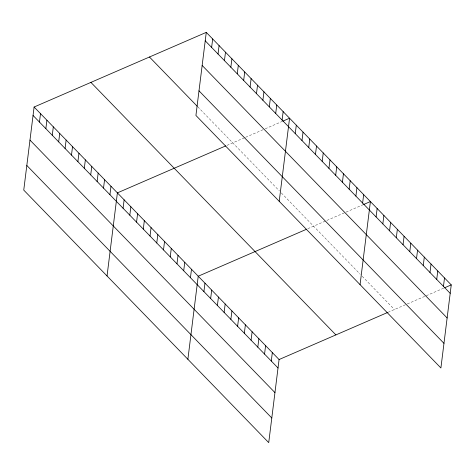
<?xml version="1.0" encoding="UTF-8"?>
<svg xmlns="http://www.w3.org/2000/svg" width="475" height="475" viewBox="0 0 475 475"><rect width="100%" height="100%" fill="white"/><g stroke="black" fill="none" stroke-linecap="round" stroke-linejoin="round"><path stroke-width="0.36" stroke-dasharray="2.38 1.78" d="M226.961 145.374L244.922 137.584M245.599 137.293L264.539 129.081M265.216 128.79L282.126 121.457M307.8 228.707L345.378 212.414M346.055 212.117L362.965 204.784M387.998 312.312L406.606 304.249M407.283 303.952L425.547 296.038M426.223 295.741L443.81 288.117M197.754 106.792L279.425 190.98M281.348 192.963L360.264 274.307M362.193 276.29L394.434 309.528"/><path stroke-width="0.71" d="M34.099 107.023L23.75 190.107L268.725 442.629L279.074 359.539L34.099 107.023L206.275 32.371L451.25 284.893L440.901 367.977L195.926 115.461L206.275 32.371M39.455 122.069L40.506 113.632M45.861 128.672L46.912 120.234M52.268 135.274L53.319 126.837M58.674 141.882L59.725 133.439M65.081 148.485L66.132 140.048M71.487 155.088L72.538 146.65M77.894 161.69L78.951 153.253M84.307 168.298L85.357 159.861M90.713 174.901L91.764 166.464M97.12 181.503L98.171 173.066M103.526 188.112L104.577 179.675M109.933 194.714L110.984 186.277M107.041 275.963L117.39 192.88L225.672 145.932M123.078 208.264L124.129 199.827M129.812 215.205L130.863 206.768M136.551 222.152L137.602 213.714M143.284 229.092L144.335 220.655M150.023 236.039L151.074 227.602M156.762 242.986L157.813 234.543M163.495 249.927L164.546 241.49M170.234 256.874L171.285 248.437M176.973 263.815L178.024 255.378M183.706 270.762L184.757 262.325M211.63 47.417L212.681 38.98M218.037 54.019L219.088 45.582M190.445 277.703L191.496 269.266M224.443 60.622L225.494 52.185M187.88 359.296L198.229 276.212L306.512 229.265M230.85 67.23L231.901 58.793M203.917 291.591L204.968 283.153M237.257 73.833L238.308 65.396M210.657 298.538L211.708 290.1M243.669 80.435L244.72 71.998M217.39 305.484L218.441 297.041M250.076 87.044L251.127 78.607M224.129 312.425L225.18 303.988M256.482 93.646L257.533 85.209M230.868 319.372L231.919 310.935M262.889 100.249L263.94 91.812M237.601 326.313L238.652 317.876M269.295 106.857L270.346 98.414M244.34 333.26L245.391 324.823M275.702 113.46L276.753 105.022M251.073 340.201L252.124 331.764M282.108 120.062L283.159 111.625M257.812 347.148L258.863 338.711M279.217 201.317L289.566 118.228L282.803 121.161M264.551 354.089L265.602 345.652M295.254 133.612L296.305 125.174M271.284 361.036L272.335 352.598M301.987 140.558L303.038 132.115M308.726 147.499L309.777 139.062M315.465 154.446L316.516 146.009M322.198 161.387L323.249 152.95M328.938 168.334L329.988 159.897M335.671 175.275L336.722 166.838M342.41 182.222L343.461 173.785M349.149 189.163L350.2 180.726M355.882 196.11L356.933 187.672M362.621 203.057L363.672 194.613M360.062 284.644L370.411 201.56L363.642 204.493M376.093 216.944L377.144 208.507M382.832 223.885L383.883 215.448M389.565 230.832L390.616 222.395M396.304 237.773L397.355 229.336M403.043 244.72L404.094 236.283M409.777 251.661L410.827 243.224M416.516 258.608L417.567 250.171M423.255 265.555L424.306 257.112M429.988 272.496L431.039 264.058M436.727 279.442L437.778 271.005M443.46 286.383L444.511 277.946M279.074 359.539L387.357 312.592M444.487 287.826L451.25 284.893M205.224 40.814L450.199 293.33M202.154 65.443L447.129 317.959M198.995 90.826L443.971 343.342M149.459 57.006L197.262 106.287M90.915 82.389L335.89 334.905M33.048 115.461L278.023 367.983M29.978 140.095L274.954 392.611M26.82 165.478L271.795 417.994"/></g></svg>
